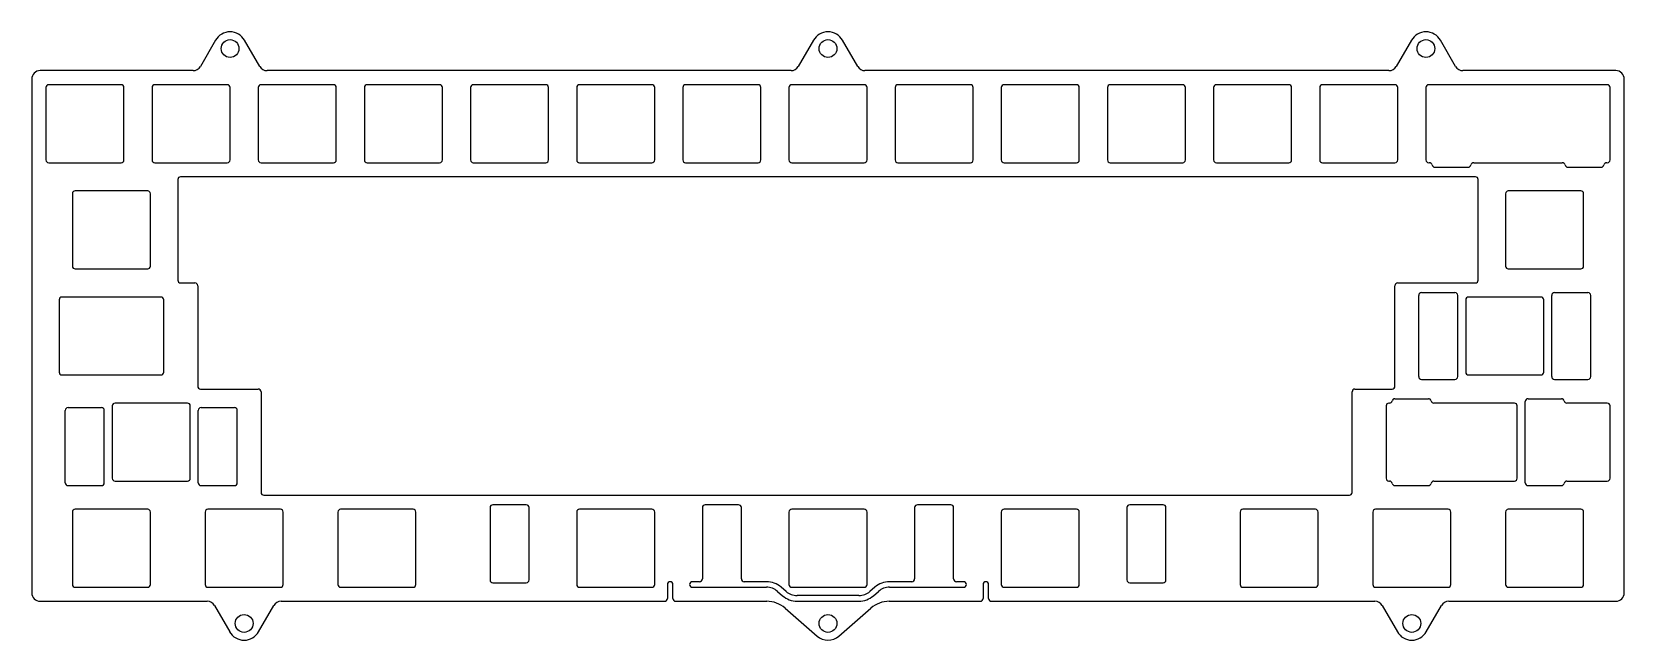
# Model space of a CAD drawing. Header units: millimetres. Extents: x -10 to 276, y -93 to 17.
import ezdxf

# ---------------------------------------------------------------- set-up
doc = ezdxf.new("R2010")
doc.units = ezdxf.units.MM

msp = doc.modelspace()

# ---------------------------------------------------------------- linework, layer by layer
at = {"color": 7, "linetype": 'Continuous', "lineweight": 25}
for p, q in [((23.45, 15), (20.72, 10.28)), ((31.38, 10.28), (28.65, 15)), ((130.75, 15), (128.02, 10.28)), ((138.68, 10.28), (135.95, 15)), ((238.05, 15), (235.32, 10.28)), ((245.98, 10.28), (243.25, 15)), ((19.42, 9.53), (-8.03, 9.53)), ((126.72, 9.53), (32.68, 9.53)), ((234.02, 9.53), (139.98, 9.53)), ((274.73, 9.53), (247.28, 9.53)), ((-9.53, 8.03), (-9.53, -84.22)), ((-7, 6.5), (-7, -6.5)), ((6.5, 7), (-6.5, 7)), ((7, -6.5), (7, 6.5)), ((12.05, 6.5), (12.05, -6.5)), ((25.55, 7), (12.55, 7)), ((26.05, -6.5), (26.05, 6.5)), ((31.1, 6.5), (31.1, -6.5)), ((44.6, 7), (31.6, 7)), ((45.1, -6.5), (45.1, 6.5)), ((50.15, 6.5), (50.15, -6.5)), ((63.65, 7), (50.65, 7)), ((64.15, -6.5), (64.15, 6.5)), ((69.2, 6.5), (69.2, -6.5)), ((82.7, 7), (69.7, 7)), ((83.2, -6.5), (83.2, 6.5)), ((88.25, 6.5), (88.25, -6.5)), ((101.75, 7), (88.75, 7)), ((102.25, -6.5), (102.25, 6.5)), ((107.3, 6.5), (107.3, -6.5)), ((120.8, 7), (107.8, 7)), ((121.3, -6.5), (121.3, 6.5)), ((126.35, 6.5), (126.35, -6.5)), ((139.85, 7), (126.85, 7)), ((140.35, -6.5), (140.35, 6.5)), ((145.4, 6.5), (145.4, -6.5)), ((158.9, 7), (145.9, 7)), ((159.4, -6.5), (159.4, 6.5)), ((164.45, 6.5), (164.45, -6.5)), ((177.95, 7), (164.95, 7)), ((178.45, -6.5), (178.45, 6.5)), ((183.5, 6.5), (183.5, -6.5)), ((197, 7), (184, 7)), ((197.5, -6.5), (197.5, 6.5)), ((202.55, 6.5), (202.55, -6.5)), ((216.05, 7), (203.05, 7)), ((216.55, -6.5), (216.55, 6.5)), ((221.6, 6.5), (221.6, -6.5)), ((235.1, 7), (222.1, 7)), ((235.6, -6.5), (235.6, 6.5)), ((240.65, 6.5), (240.65, -6.5)), ((273.2, 7), (241.15, 7)), ((273.7, -6.5), (273.7, 6.5)), ((276.23, -84.22), (276.23, 8.03)), ((-6.5, -7), (6.5, -7)), ((12.55, -7), (25.55, -7)), ((31.6, -7), (44.6, -7)), ((50.65, -7), (63.65, -7)), ((69.7, -7), (82.7, -7)), ((88.75, -7), (101.75, -7)), ((107.8, -7), (120.8, -7)), ((126.85, -7), (139.85, -7)), ((145.9, -7), (158.9, -7)), ((164.95, -7), (177.95, -7)), ((184, -7), (197, -7)), ((203.05, -7), (216.05, -7)), ((222.1, -7), (235.1, -7)), ((241.15, -7), (241.26, -7)), ((242.24, -7.8), (248.24, -7.8)), ((249.22, -7), (265.13, -7)), ((266.11, -7.8), (272.11, -7.8)), ((273.09, -7), (273.2, -7)), ((16.67, -10.03), (16.67, -28.07)), ((249.53, -9.53), (17.17, -9.53)), ((250.03, -28.07), (250.03, -10.03)), ((-2.24, -12.55), (-2.24, -25.55)), ((11.26, -12.05), (-1.74, -12.05)), ((11.76, -25.55), (11.76, -12.55)), ((254.94, -12.55), (254.94, -25.55)), ((268.44, -12.05), (255.44, -12.05)), ((268.94, -25.55), (268.94, -12.55)), ((-1.74, -26.05), (11.26, -26.05)), ((17.17, -28.57), (19.74, -28.57)), ((235.6, -28.57), (249.53, -28.57)), ((255.44, -26.05), (268.44, -26.05)), ((13.64, -31.1), (-4.12, -31.1)), ((20.24, -29.07), (20.24, -47.12)), ((235.1, -47.12), (235.1, -29.07)), ((239.36, -45.4), (239.36, -30.8)), ((239.86, -30.3), (245.86, -30.3)), ((246.36, -45.4), (246.36, -30.8)), ((261.29, -31.1), (248.29, -31.1)), ((263.23, -45.4), (263.23, -30.8)), ((263.73, -30.3), (269.73, -30.3)), ((270.23, -45.4), (270.23, -30.8)), ((-4.62, -31.6), (-4.62, -44.6)), ((14.14, -44.6), (14.14, -31.6)), ((247.79, -31.6), (247.79, -44.6)), ((261.79, -44.6), (261.79, -31.6)), ((-4.12, -45.1), (13.64, -45.1)), ((248.29, -45.1), (261.29, -45.1)), ((20.74, -47.62), (31.1, -47.62)), ((31.6, -48.12), (31.6, -66.17)), ((227.41, -66.17), (227.41, -48.12)), ((227.91, -47.62), (234.6, -47.62)), ((239.86, -45.9), (245.86, -45.9)), ((263.73, -45.9), (269.73, -45.9)), ((-3.03, -50.95), (2.97, -50.95)), ((4.91, -50.65), (4.91, -63.65)), ((18.41, -50.15), (5.41, -50.15)), ((18.91, -63.65), (18.91, -50.65)), ((20.84, -50.95), (26.84, -50.95)), ((233.51, -50.65), (233.51, -63.65)), ((234.11, -50.15), (234.01, -50.15)), ((235.09, -49.35), (241.09, -49.35)), ((256.53, -50.15), (242.07, -50.15)), ((257.03, -63.65), (257.03, -50.65)), ((258.47, -64.45), (258.47, -49.85)), ((258.97, -49.35), (264.97, -49.35)), ((273.2, -50.15), (265.95, -50.15)), ((273.7, -63.65), (273.7, -50.65)), ((-3.53, -64.45), (-3.53, -51.45)), ((3.47, -64.45), (3.47, -51.45)), ((20.34, -64.45), (20.34, -51.45)), ((27.34, -64.45), (27.34, -51.45)), ((-3.03, -64.95), (2.97, -64.95)), ((5.41, -64.15), (18.41, -64.15)), ((20.84, -64.95), (26.84, -64.95)), ((234.01, -64.15), (234.11, -64.15)), ((235.09, -64.95), (241.09, -64.95)), ((242.07, -64.15), (256.53, -64.15)), ((258.97, -64.95), (264.97, -64.95)), ((265.95, -64.15), (273.2, -64.15)), ((32.1, -66.67), (226.91, -66.67)), ((79.2, -68.4), (73.2, -68.4)), ((117.3, -68.4), (111.3, -68.4)), ((155.4, -68.4), (149.4, -68.4)), ((193.5, -68.4), (187.5, -68.4)), ((-2.24, -69.7), (-2.24, -82.7)), ((11.26, -69.2), (-1.74, -69.2)), ((11.76, -82.7), (11.76, -69.7)), ((21.57, -69.7), (21.57, -82.7)), ((35.08, -69.2), (22.07, -69.2)), ((35.58, -82.7), (35.58, -69.7)), ((45.39, -69.7), (45.39, -82.7)), ((58.89, -69.2), (45.89, -69.2)), ((59.39, -82.7), (59.39, -69.7)), ((72.7, -68.9), (72.7, -81.9)), ((79.7, -81.9), (79.7, -68.9)), ((88.25, -69.7), (88.25, -82.7)), ((101.75, -69.2), (88.75, -69.2)), ((102.25, -82.7), (102.25, -69.7)), ((110.8, -68.9), (110.8, -81.7)), ((117.8, -81.7), (117.8, -68.9)), ((126.35, -69.7), (126.35, -82.7)), ((139.85, -69.2), (126.85, -69.2)), ((140.35, -82.7), (140.35, -69.7)), ((148.9, -68.9), (148.9, -81.7)), ((155.9, -81.7), (155.9, -68.9)), ((164.45, -69.7), (164.45, -82.7)), ((177.95, -69.2), (164.95, -69.2)), ((178.45, -82.7), (178.45, -69.7)), ((187, -68.9), (187, -81.9)), ((194, -81.9), (194, -68.9)), ((207.31, -69.7), (207.31, -82.7)), ((220.81, -69.2), (207.81, -69.2)), ((221.31, -82.7), (221.31, -69.7)), ((231.12, -69.7), (231.12, -82.7)), ((244.62, -69.2), (231.62, -69.2)), ((245.12, -82.7), (245.12, -69.7)), ((254.94, -69.7), (254.94, -82.7)), ((268.44, -69.2), (255.44, -69.2)), ((268.94, -82.7), (268.94, -69.7)), ((73.2, -82.4), (79.2, -82.4)), ((104.52, -82.7), (104.52, -85.22)), ((105.52, -85.22), (105.52, -82.7)), ((110.3, -82.2), (109.02, -82.2)), ((122.31, -82.2), (118.3, -82.2)), ((148.4, -82.2), (144.39, -82.2)), ((157.68, -82.2), (156.4, -82.2)), ((161.18, -82.7), (161.18, -85.22)), ((162.18, -85.22), (162.18, -82.7)), ((187.5, -82.4), (193.5, -82.4)), ((-8.03, -85.72), (21.95, -85.72)), ((-1.74, -83.2), (11.26, -83.2)), ((22.07, -83.2), (35.08, -83.2)), ((35.2, -85.72), (104.02, -85.72)), ((45.89, -83.2), (58.89, -83.2)), ((88.75, -83.2), (101.75, -83.2)), ((106.02, -85.72), (122.35, -85.72)), ((109.02, -83.2), (122.31, -83.2)), ((124.28, -83.94), (125.17, -84.72)), ((125.83, -83.96), (124.94, -83.18)), ((126.85, -83.2), (139.85, -83.2)), ((138.9, -84.7), (127.8, -84.7)), ((127.8, -85.7), (138.9, -85.7)), ((141.76, -83.18), (140.87, -83.96)), ((141.53, -84.72), (142.42, -83.94)), ((144.35, -85.72), (160.68, -85.72)), ((144.39, -83.2), (157.68, -83.2)), ((162.68, -85.72), (231.5, -85.72)), ((164.95, -83.2), (177.95, -83.2)), ((207.81, -83.2), (220.81, -83.2)), ((231.62, -83.2), (244.62, -83.2)), ((244.75, -85.72), (274.73, -85.72)), ((255.44, -83.2), (268.44, -83.2)), ((23.25, -86.47), (25.98, -91.2)), ((31.17, -91.2), (33.9, -86.47)), ((125.64, -86.96), (131.38, -91.96)), ((135.32, -91.96), (141.06, -86.96)), ((232.8, -86.47), (235.53, -91.2)), ((240.72, -91.2), (243.45, -86.47))]:
    msp.add_line(p, q, dxfattribs=at)
for centre in [(26.05, 13.5), (133.35, 13.5), (240.65, 13.5), (28.57, -89.7), (133.35, -89.7), (238.12, -89.7)]:
    msp.add_circle(centre, 1.6, dxfattribs=at)
for centre, radius, start, end in [((26.05, 13.5), 3, 30, 150), ((133.35, 13.5), 3, 30, 150), ((240.65, 13.5), 3, 30, 150), ((-8.03, 8.03), 1.5, 90, 180), ((19.42, 11.03), 1.5, 270, 330), ((32.68, 11.03), 1.5, 210, 270), ((126.72, 11.03), 1.5, 270, 330), ((139.98, 11.03), 1.5, 210, 270), ((234.02, 11.03), 1.5, 270, 330), ((247.28, 11.03), 1.5, 210, 270), ((274.73, 8.03), 1.5, 0, 90), ((-6.5, 6.5), 0.5, 90, 180), ((6.5, 6.5), 0.5, 0, 90), ((12.55, 6.5), 0.5, 90, 180), ((25.55, 6.5), 0.5, 0, 90), ((31.6, 6.5), 0.5, 90, 180), ((44.6, 6.5), 0.5, 0, 90), ((50.65, 6.5), 0.5, 90, 180), ((63.65, 6.5), 0.5, 0, 90), ((69.7, 6.5), 0.5, 90, 180), ((82.7, 6.5), 0.5, 0, 90), ((88.75, 6.5), 0.5, 90, 180), ((101.75, 6.5), 0.5, 0, 90), ((107.8, 6.5), 0.5, 90, 180), ((120.8, 6.5), 0.5, 0, 90), ((126.85, 6.5), 0.5, 90, 180), ((139.85, 6.5), 0.5, 360, 90), ((145.9, 6.5), 0.5, 90, 180), ((158.9, 6.5), 0.5, 360, 90), ((164.95, 6.5), 0.5, 90, 180), ((177.95, 6.5), 0.5, 360, 90), ((184, 6.5), 0.5, 90, 180), ((197, 6.5), 0.5, 360, 90), ((203.05, 6.5), 0.5, 90, 180), ((216.05, 6.5), 0.5, 360, 90), ((222.1, 6.5), 0.5, 90, 180), ((235.1, 6.5), 0.5, 360, 90), ((241.15, 6.5), 0.5, 90, 180), ((273.2, 6.5), 0.5, 0, 90), ((-6.5, -6.5), 0.5, 180, 270), ((6.5, -6.5), 0.5, 270, 360), ((12.55, -6.5), 0.5, 180, 270), ((25.55, -6.5), 0.5, 270, 0), ((31.6, -6.5), 0.5, 180, 270), ((44.6, -6.5), 0.5, 270, 360), ((50.65, -6.5), 0.5, 180, 270), ((63.65, -6.5), 0.5, 270, 0), ((69.7, -6.5), 0.5, 180, 270), ((82.7, -6.5), 0.5, 270, 360), ((88.75, -6.5), 0.5, 180, 270), ((101.75, -6.5), 0.5, 270, 360), ((107.8, -6.5), 0.5, 180, 270), ((120.8, -6.5), 0.5, 270, 360), ((126.85, -6.5), 0.5, 180, 270), ((139.85, -6.5), 0.5, 270, 0), ((145.9, -6.5), 0.5, 180, 270), ((158.9, -6.5), 0.5, 270, 0), ((164.95, -6.5), 0.5, 180, 270), ((177.95, -6.5), 0.5, 270, 0), ((184, -6.5), 0.5, 180, 270), ((197, -6.5), 0.5, 270, 0), ((203.05, -6.5), 0.5, 180, 270), ((216.05, -6.5), 0.5, 270, 0), ((222.1, -6.5), 0.5, 180, 270), ((235.1, -6.5), 0.5, 270, 0), ((241.15, -6.5), 0.5, 180, 270), ((241.26, -7.5), 0.5, 11.537, 90), ((242.24, -7.3), 0.5, 191.537, 270), ((248.24, -7.3), 0.5, 270, 348.463), ((249.22, -7.5), 0.5, 90, 168.463), ((265.13, -7.5), 0.5, 11.537, 90), ((266.11, -7.3), 0.5, 191.537, 270), ((272.11, -7.3), 0.5, 270, 348.463), ((273.09, -7.5), 0.5, 90, 168.463), ((273.2, -6.5), 0.5, 270, 0), ((17.17, -10.03), 0.5, 90, 180), ((249.53, -10.03), 0.5, 360, 90), ((-1.74, -12.55), 0.5, 90, 180), ((11.26, -12.55), 0.5, 0, 90), ((255.44, -12.55), 0.5, 90, 180), ((268.44, -12.55), 0.5, 0, 90), ((-1.74, -25.55), 0.5, 180, 270), ((11.26, -25.55), 0.5, 270, 0), ((255.44, -25.55), 0.5, 180, 270), ((268.44, -25.55), 0.5, 270, 0), ((17.17, -28.07), 0.5, 180, 270), ((19.74, -29.07), 0.5, 0, 90), ((235.6, -29.07), 0.5, 90, 180), ((249.53, -28.07), 0.5, 270, 0), ((-4.12, -31.6), 0.5, 90, 180), ((13.64, -31.6), 0.5, 0, 90), ((239.86, -30.8), 0.5, 90, 180), ((245.86, -30.8), 0.5, 0, 90), ((248.29, -31.6), 0.5, 90, 180), ((261.29, -31.6), 0.5, 0, 90), ((263.73, -30.8), 0.5, 90, 180), ((269.73, -30.8), 0.5, 0, 90), ((-4.12, -44.6), 0.5, 180, 270), ((13.64, -44.6), 0.5, 270, 0), ((239.86, -45.4), 0.5, 180, 270), ((245.86, -45.4), 0.5, 270, 0), ((248.29, -44.6), 0.5, 180, 270), ((261.29, -44.6), 0.5, 270, 360), ((263.73, -45.4), 0.5, 180, 270), ((269.73, -45.4), 0.5, 270, 0), ((20.74, -47.12), 0.5, 180, 270), ((31.1, -48.12), 0.5, 0, 90), ((227.91, -48.12), 0.5, 90, 180), ((234.6, -47.12), 0.5, 270, 0), ((-3.03, -51.45), 0.5, 90, 180), ((2.97, -51.45), 0.5, 0, 90), ((5.41, -50.65), 0.5, 90, 180), ((18.41, -50.65), 0.5, 0, 90), ((20.84, -51.45), 0.5, 90, 180), ((26.84, -51.45), 0.5, 0, 90), ((234.01, -50.65), 0.5, 90, 180), ((234.11, -49.65), 0.5, 270, 348.463), ((235.09, -49.85), 0.5, 90, 168.463), ((241.09, -49.85), 0.5, 11.537, 90), ((242.07, -49.65), 0.5, 191.537, 270), ((256.53, -50.65), 0.5, 0, 90), ((258.97, -49.85), 0.5, 90, 180), ((264.97, -49.85), 0.5, 11.537, 90), ((265.95, -49.65), 0.5, 191.537, 270), ((273.2, -50.65), 0.5, 0, 90), ((-3.03, -64.45), 0.5, 180, 270), ((2.97, -64.45), 0.5, 270, 0), ((5.41, -63.65), 0.5, 180, 270), ((18.41, -63.65), 0.5, 270, 360), ((20.84, -64.45), 0.5, 180, 270), ((26.84, -64.45), 0.5, 270, 360), ((234.01, -63.65), 0.5, 180, 270), ((234.11, -64.65), 0.5, 11.537, 90), ((235.09, -64.45), 0.5, 191.537, 270), ((241.09, -64.45), 0.5, 270, 348.463), ((242.07, -64.65), 0.5, 90, 168.463), ((256.53, -63.65), 0.5, 270, 360), ((258.97, -64.45), 0.5, 180, 270), ((264.97, -64.45), 0.5, 270, 348.463), ((265.95, -64.65), 0.5, 90, 168.463), ((273.2, -63.65), 0.5, 270, 0), ((32.1, -66.17), 0.5, 180, 270), ((73.2, -68.9), 0.5, 90, 180), ((79.2, -68.9), 0.5, 360, 90), ((111.3, -68.9), 0.5, 90, 180), ((117.3, -68.9), 0.5, 360, 90), ((149.4, -68.9), 0.5, 90, 180), ((155.4, -68.9), 0.5, 0, 90), ((187.5, -68.9), 0.5, 90, 180), ((193.5, -68.9), 0.5, 360, 90), ((226.91, -66.17), 0.5, 270, 0), ((-1.74, -69.7), 0.5, 90, 180), ((11.26, -69.7), 0.5, 0, 90), ((22.07, -69.7), 0.5, 90, 180), ((35.08, -69.7), 0.5, 0, 90), ((45.89, -69.7), 0.5, 90, 180), ((58.89, -69.7), 0.5, 0, 90), ((88.75, -69.7), 0.5, 90, 180), ((101.75, -69.7), 0.5, 0, 90), ((126.85, -69.7), 0.5, 90, 180), ((139.85, -69.7), 0.5, 360, 90), ((164.95, -69.7), 0.5, 90, 180), ((177.95, -69.7), 0.5, 360, 90), ((207.81, -69.7), 0.5, 90, 180), ((220.81, -69.7), 0.5, 0, 90), ((231.62, -69.7), 0.5, 90, 180), ((244.62, -69.7), 0.5, 0, 90), ((255.44, -69.7), 0.5, 90, 180), ((268.44, -69.7), 0.5, 0, 90), ((-1.74, -82.7), 0.5, 180, 270), ((11.26, -82.7), 0.5, 270, 0), ((22.07, -82.7), 0.5, 180, 270), ((35.08, -82.7), 0.5, 270, 360), ((45.89, -82.7), 0.5, 180, 270), ((58.89, -82.7), 0.5, 270, 360), ((73.2, -81.9), 0.5, 180, 270), ((79.2, -81.9), 0.5, 270, 360), ((88.75, -82.7), 0.5, 180, 270), ((101.75, -82.7), 0.5, 270, 360), ((105.02, -82.7), 0.5, 0, 180), ((109.02, -82.7), 0.5, 90, 270), ((110.3, -81.7), 0.5, 270, 0), ((118.3, -81.7), 0.5, 180, 270), ((122.31, -86.2), 4, 48.9193, 90), ((126.85, -82.7), 0.5, 180, 270), ((139.85, -82.7), 0.5, 270, 0), ((144.39, -86.2), 4, 90, 131.0807), ((148.4, -81.7), 0.5, 270, 360), ((156.4, -81.7), 0.5, 180, 270), ((157.68, -82.7), 0.5, 270, 90), ((161.68, -82.7), 0.5, 0, 180), ((164.95, -82.7), 0.5, 180, 270), ((177.95, -82.7), 0.5, 270, 0), ((187.5, -81.9), 0.5, 180, 270), ((193.5, -81.9), 0.5, 270, 360), ((207.81, -82.7), 0.5, 180, 270), ((220.81, -82.7), 0.5, 270, 360), ((231.62, -82.7), 0.5, 180, 270), ((244.62, -82.7), 0.5, 270, 360), ((255.44, -82.7), 0.5, 180, 270), ((268.44, -82.7), 0.5, 270, 360), ((-8.03, -84.22), 1.5, 180, 270), ((21.95, -87.22), 1.5, 30, 90), ((35.2, -87.22), 1.5, 90, 150), ((104.02, -85.22), 0.5, 270, 0), ((106.02, -85.22), 0.5, 180, 270), ((122.31, -86.2), 3, 48.9193, 90), ((127.8, -81.7), 4, 228.9193, 270), ((127.8, -81.7), 3, 228.9193, 270), ((138.9, -81.7), 3, 270, 311.0807), ((138.9, -81.7), 4, 270, 311.0807), ((144.35, -90.72), 5, 90, 131.0807), ((144.39, -86.2), 3, 90, 131.0807), ((160.68, -85.22), 0.5, 270, 0), ((162.68, -85.22), 0.5, 180, 270), ((231.5, -87.22), 1.5, 30, 90), ((244.75, -87.22), 1.5, 90, 150), ((274.73, -84.22), 1.5, 270, 0), ((122.35, -90.72), 5, 48.9193, 90), ((28.57, -89.7), 3, 210, 330), ((238.12, -89.7), 3, 210, 330), ((133.35, -89.7), 3, 228.9193, 311.0807)]:
    msp.add_arc(centre, radius, start, end, dxfattribs=at)

doc.saveas('drawing.dxf')
